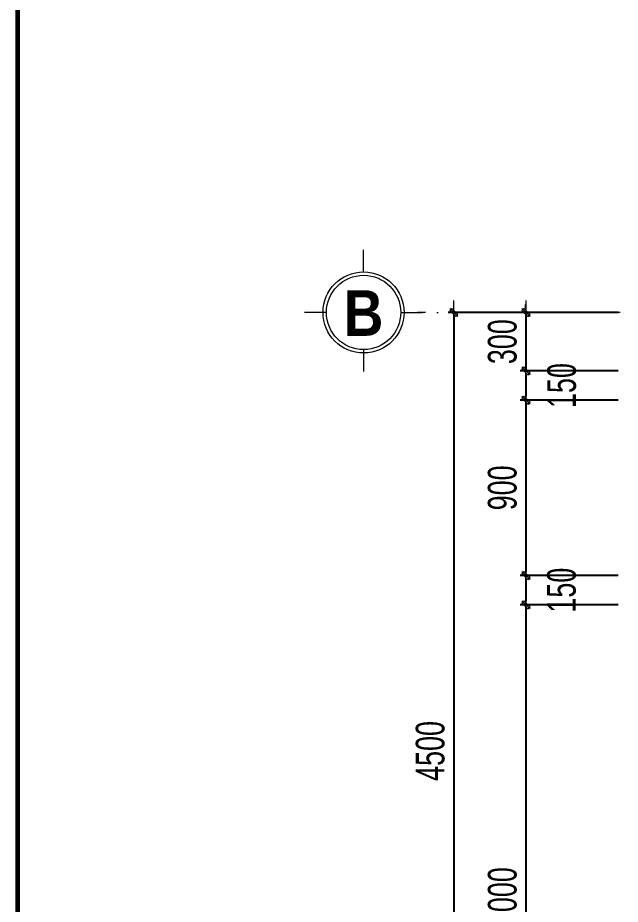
# Model space of a CAD drawing. Extents: x -192823 to 24985, y 78808 to 102574.
# Drawn here: x -114491 to -111397, y 89239 to 93788 of the extents above; entities that cross this region are included whole.
import ezdxf
from ezdxf.enums import TextEntityAlignment as Align

# ---------------------------------------------------------------- set-up
doc = ezdxf.new("R2010")
doc.units = 0
doc.header["$LTSCALE"] = 5
doc.header["$MEASUREMENT"] = 0
doc.header["$PDMODE"] = 3
doc.header["$PDSIZE"] = -5
doc.linetypes.add('DASHDOT', pattern=[1, 0.5, -0.25, 0, -0.25])
doc.layers.get('0').update_dxf_attribs({"linetype": 'CONTINUOUS', "lineweight": 25})
doc.layers.get('DEFPOINTS').update_dxf_attribs({"linetype": 'CONTINUOUS', "lineweight": 9})
for name, color, linetype, lineweight in [('ISO', 153, 'CONTINUOUS', 15), ('Khungten_LCDI', 7, 'CONTINUOUS', 25), ('KICHTHUOC', 167, 'CONTINUOUS', 15), ('LC Dim', 8, 'CONTINUOUS', 18), ('LC ISO', 153, 'CONTINUOUS', 13), ('LC Net thay', 7, 'CONTINUOUS', 25), ('LC Net truc', 79, 'DASHDOT', 13), ('LC Text1', 3, 'CONTINUOUS', 20)]:
    doc.layers.add(name, color=color, linetype=linetype, lineweight=lineweight)
doc.styles.add('HOATBIF', font='hoatbif.shx', dxfattribs={"width": 0.7})
doc.styles.add('Khungten', font='', dxfattribs={"width": 0.9, "height": 5000})
doc.styles.add('LC 1', font='')
doc.styles.add('Title', font='', dxfattribs={"width": 0.8})
doc.styles.get('Khungten').set_extended_font_data('.VnAvantH')
doc.styles.get('LC 1').set_extended_font_data('.VnAvantH', bold=True)
doc.styles.get('Title').set_extended_font_data('.VnBlackH')
doc.dimstyles.new('1-100(1-50)', dxfattribs={"dimscale": 59, "dimtxt": 2.5, "dimasz": 0.35, "dimexe": 0.5, "dimexo": 0, "dimgap": 0.8, "dimtad": 1, "dimdec": 0, "dimzin": 0, "dimdsep": 46, "dimtxsty": 'HOATBIF', "dimblk1": 'DOT', "dimblk2": 'DOT', "dimsah": 1, "dimcen": -1, "dimdle": 1, "dimclrd": 256, "dimclre": 256, "dimclrt": 4, "dimadec": 3, "dimazin": 2, "dimtfac": 0.333333, "dimtdec": 0, "dimtix": 1, "dimtmove": 2, "dimatfit": 3, "dimldrblk": 'DOT', "dimfxl": 1, "dimtvp": 0.833333, "dimtolj": 1, "dimtzin": 0, "dimarcsym": 0})

# ---------------------------------------------------------------- blocks, each defined once
blk = doc.blocks.new('ha tang Nui Beo')
at = {"layer": 'Khungten_LCDI', "color": 5, "lineweight": 60}
blk.add_lwpolyline([(0, -14650), (0, 14650), (40600, 14650), (40600, -14650)], close=True, dxfattribs=at)
at = {"color": 7, "style": 'Khungten', "width": 0.8}
for tag, p in [('REVISION', (39498.8, -10746.3)), ('NGAYHT', (39546.1, -11609.4))]:
    blk.add_attdef(tag, text='', height=200, dxfattribs=at).set_placement(p, align=Align.CENTER)
at = {"layer": 'LC Text1', "style": 'Title', "width": 1.485915}
for tag, p, p2 in [('TENBANVE1', (36912.7, -8885.8), (40339.1, -8885.8)), ('TENBANVE2', (36912.7, -9562.5), (40339.1, -9562.5))]:
    blk.add_attdef(tag, text='', height=250, dxfattribs=at).set_placement(p, p2, align=Align.FIT)
at = {"layer": 'LC Text1', "style": 'Title', "width": 0.7}
blk.add_attdef('SOBANVE', text='', height=250, dxfattribs=at).set_placement((39562, -13896.2), align=Align.CENTER)
blk = doc.blocks.new('DOT')
at = {"layer": 'KICHTHUOC'}
blk.add_line((-3, 0), (3, 0), dxfattribs=at)
at = {"layer": 'KICHTHUOC', "color": 4}
blk.add_line((-1, -1), (1, 1), dxfattribs=at)
blk.add_lwpolyline([(0.5, 1), (-1, -0.5), (-0.5, -1), (1, 0.5)], close=True, dxfattribs=at)
blk = doc.blocks.new('*D416')
at = {"layer": 'DEFPOINTS', "color": 0, "transparency": 16777216}
for p in [(-111407.5, 92275.9), (-112251.2, 87775.9), (-111407.5, 87775.9)]:
    blk.add_point(p, dxfattribs=at)
at = {"layer": 'LC Dim', "lineweight": -2, "transparency": 16777216}
for p, q in [((-111407.5, 92275.9), (-112280.7, 92275.9)), ((-112251.2, 92255.3), (-112251.2, 87796.6)), ((-111407.5, 87775.9), (-112280.7, 87775.9))]:
    blk.add_line(p, q, dxfattribs=at)
at = {"layer": 'LC Dim', "lineweight": -2, "transparency": 16777216, "xscale": 20.65, "yscale": 20.65, "zscale": 20.65}
for p, rotation in [((-112251.2, 92275.9), 90), ((-112251.2, 87775.9), 270)]:
    blk.add_blockref('DOT', p, dxfattribs=dict(at, rotation=rotation))
at = {"layer": 'LC Dim', "color": 4, "transparency": 16777216, "insert": (-112372.2, 90025.9), "char_height": 147.5, "attachment_point": 5, "rotation": 90, "style": 'HOATBIF'}
blk.add_mtext('\\A1;4500', dxfattribs=at)
blk = doc.blocks.new('TTRUC')
at = {"layer": 'ISO'}
for p, q in [((0, 6.95), (0, 10.71)), ((-6.37, 0), (-10.13, 0)), ((6.37, 0), (10.13, 0)), ((0, -6.37), (0, -10.13))]:
    blk.add_line(p, q, dxfattribs=at)
blk.add_circle((0, 0), 6.37, dxfattribs=at)
at = {"layer": 'KICHTHUOC'}
blk.add_circle((0, 0), 6.95, dxfattribs=at)
blk = doc.blocks.new('*D424')
at = {"layer": 'DEFPOINTS', "color": 0, "transparency": 16777216}
for p in [(-111407.5, 92275.9), (-111880.9, 91975.9), (-111407.5, 91975.9)]:
    blk.add_point(p, dxfattribs=at)
at = {"layer": 'LC Dim', "lineweight": -2, "transparency": 16777216}
for p, q in [((-111880.9, 92296.6), (-111880.9, 92317.2)), ((-111407.5, 92275.9), (-111910.4, 92275.9)), ((-111880.9, 92275.9), (-111880.9, 91975.9)), ((-111407.5, 91975.9), (-111910.4, 91975.9)), ((-111880.9, 91955.3), (-111880.9, 91934.6))]:
    blk.add_line(p, q, dxfattribs=at)
at = {"layer": 'LC Dim', "lineweight": -2, "transparency": 16777216, "xscale": 20.65, "yscale": 20.65, "zscale": 20.65}
for p, rotation in [((-111880.9, 92275.9), 270), ((-111880.9, 91975.9), 90)]:
    blk.add_blockref('DOT', p, dxfattribs=dict(at, rotation=rotation))
at = {"layer": 'LC Dim', "color": 4, "transparency": 16777216, "insert": (-112001.8, 92125.9), "char_height": 147.5, "attachment_point": 5, "rotation": 90, "style": 'HOATBIF'}
blk.add_mtext('\\A1;300', dxfattribs=at)
blk = doc.blocks.new('*D425')
at = {"layer": 'DEFPOINTS', "color": 0, "transparency": 16777216}
for p in [(-111407.5, 91975.9), (-111880.9, 91825.9), (-111407.5, 91825.9)]:
    blk.add_point(p, dxfattribs=at)
at = {"layer": 'LC Dim', "lineweight": -2, "transparency": 16777216}
for p, q in [((-111407.5, 91975.9), (-111910.4, 91975.9)), ((-111880.9, 91955.3), (-111880.9, 91846.6)), ((-111407.5, 91825.9), (-111910.4, 91825.9))]:
    blk.add_line(p, q, dxfattribs=at)
at = {"layer": 'LC Dim', "lineweight": -2, "transparency": 16777216, "xscale": 20.65, "yscale": 20.65, "zscale": 20.65}
for p, rotation in [((-111880.9, 91975.9), 90), ((-111880.9, 91825.9), 270)]:
    blk.add_blockref('DOT', p, dxfattribs=dict(at, rotation=rotation))
at = {"layer": 'LC Dim', "color": 4, "transparency": 16777216, "insert": (-111697.1, 91900.9), "char_height": 147.5, "attachment_point": 5, "rotation": 90, "style": 'HOATBIF'}
blk.add_mtext('\\A1;150', dxfattribs=at)
blk = doc.blocks.new('*D426')
at = {"layer": 'DEFPOINTS', "color": 0, "transparency": 16777216}
for p in [(-111407.5, 91825.9), (-111880.9, 90925.9), (-111407.5, 90925.9)]:
    blk.add_point(p, dxfattribs=at)
at = {"layer": 'LC Dim', "lineweight": -2, "transparency": 16777216}
for p, q in [((-111407.5, 91825.9), (-111910.4, 91825.9)), ((-111880.9, 91805.3), (-111880.9, 90946.6)), ((-111407.5, 90925.9), (-111910.4, 90925.9))]:
    blk.add_line(p, q, dxfattribs=at)
at = {"layer": 'LC Dim', "lineweight": -2, "transparency": 16777216, "xscale": 20.65, "yscale": 20.65, "zscale": 20.65}
for p, rotation in [((-111880.9, 91825.9), 90), ((-111880.9, 90925.9), 270)]:
    blk.add_blockref('DOT', p, dxfattribs=dict(at, rotation=rotation))
at = {"layer": 'LC Dim', "color": 4, "transparency": 16777216, "insert": (-112001.8, 91375.9), "char_height": 147.5, "attachment_point": 5, "rotation": 90, "style": 'HOATBIF'}
blk.add_mtext('\\A1;900', dxfattribs=at)
blk = doc.blocks.new('*D427')
at = {"layer": 'DEFPOINTS', "color": 0, "transparency": 16777216}
for p in [(-111407.5, 90925.9), (-111880.9, 90775.9), (-111407.5, 90775.9)]:
    blk.add_point(p, dxfattribs=at)
at = {"layer": 'LC Dim', "lineweight": -2, "transparency": 16777216}
for p, q in [((-111407.5, 90925.9), (-111910.4, 90925.9)), ((-111880.9, 90905.3), (-111880.9, 90796.6)), ((-111407.5, 90775.9), (-111910.4, 90775.9))]:
    blk.add_line(p, q, dxfattribs=at)
at = {"layer": 'LC Dim', "lineweight": -2, "transparency": 16777216, "xscale": 20.65, "yscale": 20.65, "zscale": 20.65}
for p, rotation in [((-111880.9, 90925.9), 90), ((-111880.9, 90775.9), 270)]:
    blk.add_blockref('DOT', p, dxfattribs=dict(at, rotation=rotation))
at = {"layer": 'LC Dim', "color": 4, "transparency": 16777216, "insert": (-111698.1, 90850.9), "char_height": 147.5, "attachment_point": 5, "rotation": 90, "style": 'HOATBIF'}
blk.add_mtext('\\A1;150', dxfattribs=at)
blk = doc.blocks.new('*D428')
at = {"layer": 'DEFPOINTS', "color": 0, "transparency": 16777216}
for p in [(-111407.5, 90775.9), (-111880.9, 87775.9), (-111407.5, 87775.9)]:
    blk.add_point(p, dxfattribs=at)
at = {"layer": 'LC Dim', "lineweight": -2, "transparency": 16777216}
for p, q in [((-111407.5, 90775.9), (-111910.4, 90775.9)), ((-111880.9, 90755.3), (-111880.9, 87796.6)), ((-111407.5, 87775.9), (-111910.4, 87775.9))]:
    blk.add_line(p, q, dxfattribs=at)
at = {"layer": 'LC Dim', "lineweight": -2, "transparency": 16777216, "xscale": 20.65, "yscale": 20.65, "zscale": 20.65}
for p, rotation in [((-111880.9, 90775.9), 90), ((-111880.9, 87775.9), 270)]:
    blk.add_blockref('DOT', p, dxfattribs=dict(at, rotation=rotation))
at = {"layer": 'LC Dim', "color": 4, "transparency": 16777216, "insert": (-112001.8, 89275.9), "char_height": 147.5, "attachment_point": 5, "rotation": 90, "style": 'HOATBIF'}
blk.add_mtext('\\A1;3000', dxfattribs=at)

msp = doc.modelspace()

# ---------------------------------------------------------------- linework, layer by layer
at = {"layer": 'LC Net truc', "ltscale": 50}
msp.add_line((-102143.2, 92275.9), (-112438.2, 92275.9), dxfattribs=at)

# ---------------------------------------------------------------- block references
at = {"layer": 'LC ISO', "xscale": 29.92991777228621, "yscale": 29.92991777228621, "zscale": 29.92991777228621}
msp.add_blockref('TTRUC', (-112714.8, 92275.9), dxfattribs=at)
at = {"layer": 'LC Net thay', "xscale": 0.5939393785367624, "yscale": 0.5939393785367624, "zscale": 0.5939393785367624}
msp.add_blockref('ha tang Nui Beo', (-114490.9, 93748.2), dxfattribs=at)

# ---------------------------------------------------------------- texts
at = {"layer": 'LC Text1', "ltscale": 0.2, "style": 'LC 1', "width": 0.9}
msp.add_text('b', height=234.4, dxfattribs=at).set_placement((-112714.8, 92085.3), align=Align.BOTTOM_CENTER)

# ---------------------------------------------------------------- dimensions: what is measured, and where the dimension line sits
at = {"layer": 'LC Dim'}
for base, p1, p2, picture, middle in [((-112251.2, 87775.9), (-111407.5, 92275.9), (-111407.5, 87775.9), '*D416', (-112372.2, 90025.9)), ((-111880.9, 91975.9), (-111407.5, 92275.9), (-111407.5, 91975.9), '*D424', (-112001.8, 92125.9)), ((-111880.9, 90925.9), (-111407.5, 91825.9), (-111407.5, 90925.9), '*D426', (-112001.8, 91375.9)), ((-111880.9, 87775.9), (-111407.5, 90775.9), (-111407.5, 87775.9), '*D428', (-112001.8, 89275.9))]:
    dim = msp.add_linear_dim(base=base, p1=p1, p2=p2, angle=270, dimstyle='1-100(1-50)', dxfattribs=at)
    dim.commit()
    dim.dimension.update_dxf_attribs({"geometry": picture, "text_midpoint": middle})
for base, p1, p2, picture, middle in [((-111880.9, 91825.9), (-111407.5, 91975.9), (-111407.5, 91825.9), '*D425', (-111697.1, 91900.9)), ((-111880.9, 90775.9), (-111407.5, 90925.9), (-111407.5, 90775.9), '*D427', (-111698.1, 90850.9))]:
    dim = msp.add_linear_dim(base=base, p1=p1, p2=p2, angle=270, dimstyle='1-100(1-50)', dxfattribs=at)
    dim.commit()
    dim.dimension.update_dxf_attribs({"geometry": picture, "text_midpoint": middle, "dimtype": 160})

doc.saveas('drawing.dxf')
